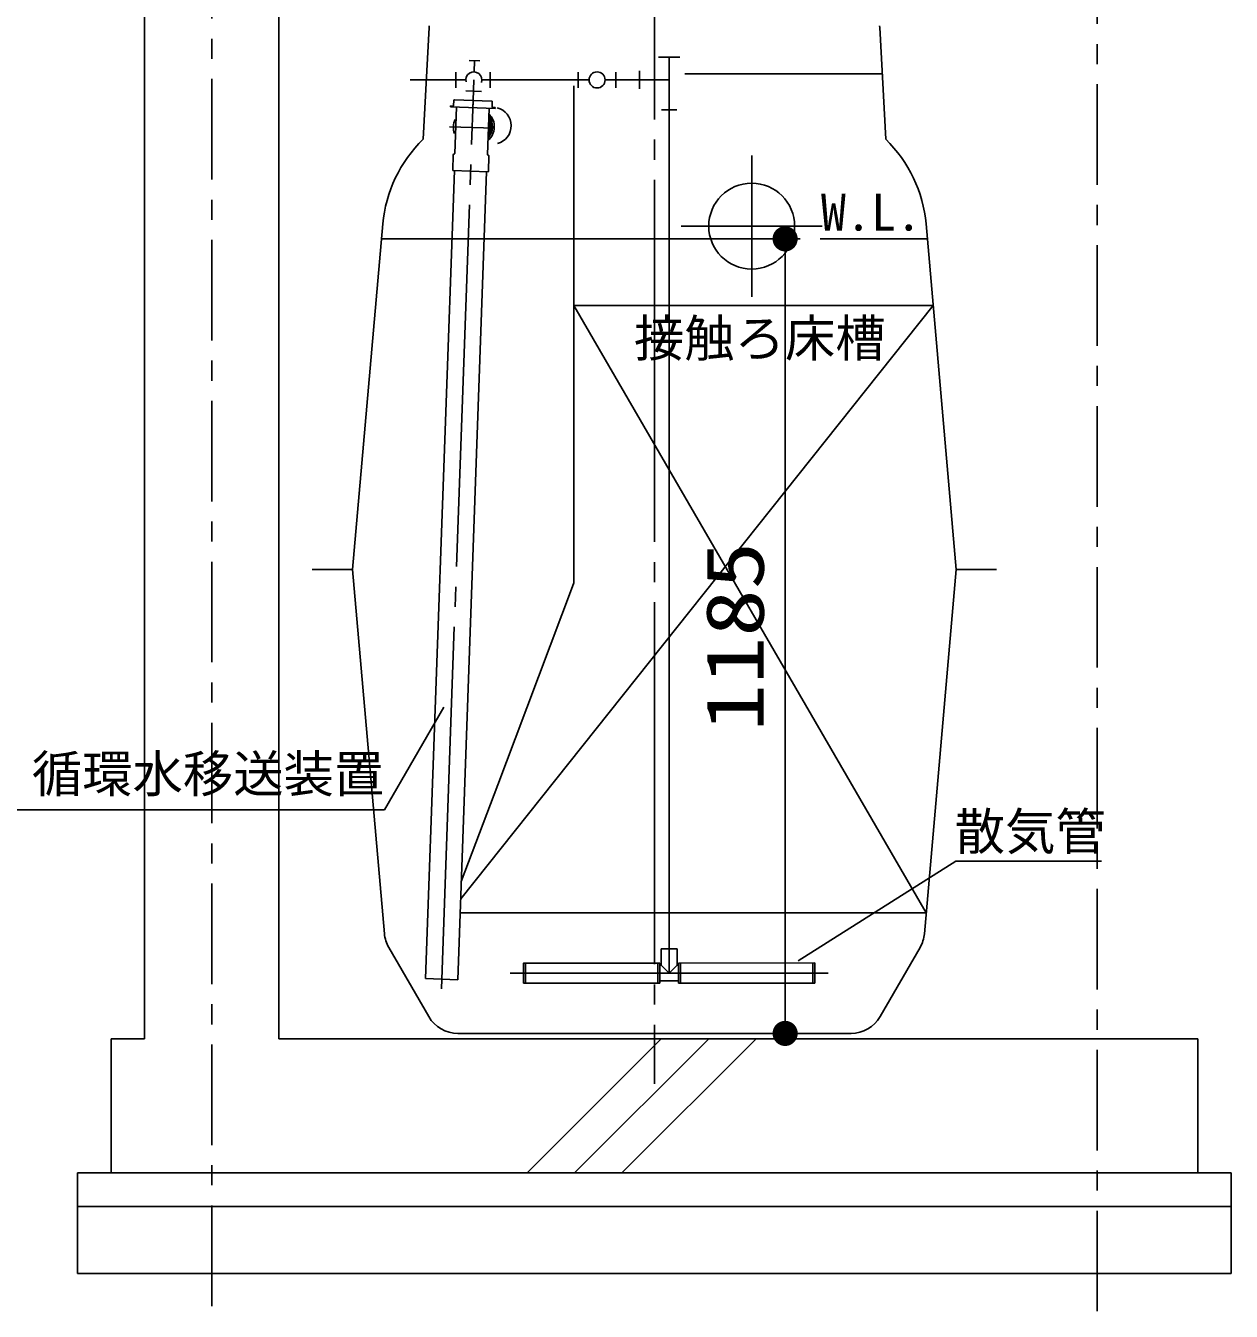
# Model space of a CAD drawing. Units: millimetres, scale not verified. Extents: x -8093 to 8093, y -5792 to 5792.
# Drawn here: x -1118 to 679, y -3506 to -1588 of the extents above; entities that cross this region are included whole.
import ezdxf
from ezdxf.enums import TextEntityAlignment as Align

# ---------------------------------------------------------------- set-up
doc = ezdxf.new("R2010")
doc.units = ezdxf.units.MM
doc.header["$LTSCALE"] = 30
for name, pattern in [('CHAIN1', [8, 5, -1, 1, -1]), ('LONG_CHAIN', [21, 18, -1, 1, -1]), ('LONG_DOUBLE_CHAIN', [21.8, 18, -1, 0.6, -0.6, 0.6, -1])]:
    doc.linetypes.add(name, pattern=pattern)
for name, color, linetype, lineweight in [('0-1_00クル-フ-0躯体', 3, 'Continuous', 25), ('0-2_00クル-フ-1機器', 2, 'Continuous', 25), ('0-3_00クル-フ-6寸法', 132, 'Continuous', 25)]:
    doc.layers.add(name, color=color, linetype=linetype, lineweight=lineweight)
doc.styles.add('ＭＳ ゴシック', font='')
doc.styles.get('ＭＳ ゴシック').set_extended_font_data('MS Gothic')

msp = doc.modelspace()

# ---------------------------------------------------------------- linework, layer by layer
at = {"layer": '0-1_00クル-フ-0躯体', "linetype": 'LONG_CHAIN'}
for p, q in [((-180.56, -1188.21), (-180.56, -3166.28)), ((-498.17, -3024.71), (-450.88, -1699.72)), ((-418.61, -1741.36), (-486.03, -1738.95)), ((-35.56, -1992.49), (-35.56, -1781.98)), ((-140.82, -1887.23), (69.69, -1887.23)), ((-158.56, -2965.24), (-158.56, -3001.24)), ((78.69, -3001.24), (-395.82, -3001.24))]:
    msp.add_line(p, q, dxfattribs=at)
at = {"layer": '0-1_00クル-フ-0躯体'}
for p, q in [((-516.6, -1591.11), (-525.34, -1757.78)), ((-516.36, -1588.36), (-516.6, -1591.11)), ((155.24, -1588.36), (155.48, -1591.11)), ((155.48, -1591.11), (164.21, -1757.78)), ((-440.68, -1640.85), (-456.86, -1640.27)), ((-449.36, -1657.24), (-448.77, -1640.56)), ((-174.69, -1635.05), (-142.44, -1635.05)), ((-158.56, -1635.05), (-158.56, -2965.24)), ((-476.45, -1657.59), (-476.45, -1680.88)), ((-425.58, -1657.59), (-425.58, -1680.88)), ((-293.99, -1657.59), (-293.99, -1680.88)), ((-238.02, -1657.59), (-238.02, -1680.88)), ((-202.98, -1655.74), (-202.98, -1682.72)), ((-202.98, -1655.74), (-202.98, -1682.72)), ((-202.98, -1657.59), (-202.98, -1680.88)), ((-135.27, -1660.19), (159.09, -1660.19)), ((-461.79, -1669.23), (-544.48, -1669.23)), ((-461.51, -1685.45), (-438.53, -1686.27)), ((-450.88, -1699.71), (-449.79, -1669.23)), ((-278, -1669.23), (-437.79, -1669.23)), ((-300.56, -2419.17), (-300.56, -1678.23)), ((-158.56, -1669.23), (-254.01, -1669.23)), ((-479.45, -1699.65), (-480.16, -1707.71)), ((-478.41, -1698.74), (-423.34, -1700.71)), ((-451.43, -1715.07), (-450.72, -1695.43)), ((-422.38, -1701.69), (-422.24, -1709.78)), ((-484.75, -1709.52), (-484.7, -1708.02)), ((-484.75, -1709.52), (-417.79, -1711.91)), ((-484.7, -1708.02), (-480.67, -1708.17)), ((-483.25, -1709.58), (-483.2, -1708.08)), ((-481.25, -1709.65), (-481.2, -1708.15)), ((-478.22, -1778.8), (-475.75, -1709.84)), ((-426.79, -1711.59), (-429.25, -1780.55)), ((-417.74, -1710.41), (-421.76, -1710.27)), ((-421.29, -1711.79), (-421.23, -1710.29)), ((-419.29, -1711.86), (-419.23, -1710.36)), ((-417.79, -1711.91), (-417.74, -1710.41)), ((-170.21, -1713.65), (-146.92, -1713.65)), ((-481.26, -1803.91), (-480.44, -1780.72)), ((-479.25, -1779.76), (-479.4, -1779.76)), ((-428.13, -1781.59), (-428.28, -1781.58)), ((-428, -1805.81), (-427.17, -1782.62)), ((-478.63, -1804.3), (-521.64, -3009.51)), ((-428.31, -1806.1), (-480.97, -1804.22)), ((-430.66, -1806.01), (-473.67, -3011.22)), ((-630.57, -2399.23), (-585.49, -1884.07)), ((269.44, -2399.23), (224.37, -1884.07)), ((235.01, -2005.74), (-469.36, -2890.62)), ((-300.56, -2005.74), (235.01, -2005.74)), ((-300.56, -2005.74), (224.64, -2911.24)), ((-630.57, -2399.23), (-690.56, -2399.23)), ((-630.57, -2399.23), (-583.04, -2942.49)), ((269.44, -2399.23), (221.91, -2942.49)), ((269.44, -2399.23), (329.44, -2399.23)), ((-388.23, -2651.8), (-301.14, -2420.69)), ((-300.56, -2419.17), (-301.14, -2420.69)), ((-582.74, -2757.58), (-590.74, -2757.58)), ((-470.1, -2911.24), (224.64, -2911.24)), ((-517, -3066.24), (-576.53, -2963.13)), ((-170.37, -2965.24), (-170.37, -2989.44)), ((-146.77, -2965.24), (-170.37, -2965.24)), ((-170.35, -2965.24), (-170.35, -2989.44)), ((-146.77, -2965.24), (-146.77, -2989.44)), ((155.87, -3066.24), (215.4, -2963.13)), ((-372.57, -2986.24), (-372.56, -3016.24)), ((-175.56, -3016.25), (-175.56, -2986.24)), ((-172.56, -3016.24), (-172.56, -2986.24)), ((-170.35, -2989.44), (-172.56, -2989.44)), ((-170.36, -2989.44), (-158.56, -3001.24)), ((-146.76, -2989.44), (-158.56, -3001.24)), ((-146.77, -2989.44), (-144.56, -2989.44)), ((-144.56, -3016.24), (-144.58, -2986.24)), ((-141.56, -3016.24), (-141.58, -2986.24)), ((55.44, -2986.13), (55.44, -3016.13)), ((-473.67, -3011.22), (-521.64, -3009.51)), ((-172.56, -3016.24), (-375.56, -3016.24)), ((-144.56, -3013.04), (-172.57, -3013.04)), ((-144.56, -3016.24), (58.44, -3016.13)), ((-473.7, -3091.24), (112.57, -3091.24))]:
    msp.add_line(p, q, dxfattribs=at)
at = {"layer": '0-1_00クル-フ-0躯体', "linetype": 'LONG_DOUBLE_CHAIN'}
msp.add_line((-587.43, -1906.23), (226.3, -1906.23), dxfattribs=at)
at = {"layer": '0-1_00クル-フ-0躯体', "color": 4}
for p, q in [((-494.41, -2604.79), (-582.74, -2757.58)), ((-590.74, -2757.58), (-1131.96, -2757.58)), ((276.9, -2834.28), (486.05, -2834.28))]:
    msp.add_line(p, q, dxfattribs=at)
at = {"layer": '0-1_00クル-フ-0躯体'}
for points in [[(-388.23, -2651.8), (-414.08, -2720.39), (-468.44, -2864.61)], [(33.83, -2983.19), (268.9, -2834.28), (276.9, -2834.28)], [(-172.56, -2986.24), (-375.57, -2986.24), (-375.56, -3016.24)], [(-144.58, -2986.24), (58.44, -2986.13), (58.44, -3016.13)]]:
    msp.add_lwpolyline(points, dxfattribs=at)
for centre, radius in [((-266.01, -1669.23), 12), ((-35.56, -1887.23), 64)]:
    msp.add_circle(centre, radius, dxfattribs=at)
for centre, radius, start, end in [((-449.79, -1669.23), 12, 341.3122, 194.5998), ((-478.45, -1699.74), 1, 87.956, 174.956), ((-423.38, -1701.71), 1, 0.956, 87.956), ((-480.65, -1707.67), 0.5, 267.956, 354.956), ((-421.74, -1709.77), 0.5, 180.956, 267.956), ((-421.59, -1737.49), 27.5, 284.82973, 76.43845), ((-453.57, -1740.1), 26.65, 153.78354, 200.12846), ((-452.32, -1740.16), 26.65, 334.78354, 21.12846), ((-386.26, -1901.5), 200, 134.06067, 175), ((25.13, -1901.5), 200, 5, 45.93933), ((-479.44, -1780.76), 1, 87.956, 177.956), ((-479.21, -1778.76), 1, 267.956, 357.956), ((-428.25, -1780.58), 1, 177.956, 267.956), ((-428.17, -1782.59), 1, 357.956, 87.956), ((-480.96, -1803.92), 0.3, 177.956, 267.956), ((-428.3, -1805.8), 0.3, 267.956, 357.956), ((-533.23, -2938.13), 50, 185, 210), ((172.1, -2938.13), 50, 330, 355), ((-473.7, -3041.24), 50, 210, 270), ((112.57, -3041.24), 50, 270, 330)]:
    msp.add_arc(centre, radius, start, end, dxfattribs=at)
for centre, major_axis, start_param, end_param in [((-445.72, -1739.14), (3.46, 26.43), 3.9810078, 5.6341905), ((-448.62, -1738.76), (3.46, 26.43), 4.1420376, 5.4546142), ((-448.62, -1738.76), (3.18, 24.29), 4.2636504, 5.3346771)]:
    msp.add_ellipse(centre, major_axis=major_axis, ratio=0.994339, start_param=start_param, end_param=end_param, dxfattribs=at)
at = {"layer": '0-2_00クル-フ-1機器', "linetype": 'CHAIN1'}
for p, q in [((-840.56, -3497.81), (-840.56, -1208.75)), ((479.44, -3505.67), (479.44, -1208.75))]:
    msp.add_line(p, q, dxfattribs=at)
at = {"layer": '0-2_00クル-フ-1機器'}
for p, q in [((-940.56, -3099.23), (-940.56, -1449.23)), ((-740.56, -3099.23), (-740.56, -1449.23)), ((-990.56, -3099.23), (-990.56, -3299.23)), ((-990.56, -3099.23), (-940.56, -3099.23)), ((-740.56, -3099.23), (629.44, -3099.23)), ((-370.33, -3299.23), (-170.33, -3099.23)), ((-299.61, -3299.23), (-99.61, -3099.23)), ((-228.9, -3299.23), (-28.9, -3099.23)), ((629.44, -3099.23), (629.44, -3299.23)), ((-1040.56, -3299.23), (-1040.56, -3449.23)), ((-1040.56, -3299.23), (679.44, -3299.23)), ((679.44, -3299.23), (679.44, -3449.23)), ((-1040.56, -3349.23), (679.44, -3349.23)), ((-1040.56, -3449.23), (679.44, -3449.23))]:
    msp.add_line(p, q, dxfattribs=at)
at = {"layer": '0-3_00クル-フ-6寸法', "color": 4}
for p, q in [((-105.68, -1906.23), (14.32, -1906.23)), ((14.32, -1906.23), (14.32, -3091.24)), ((-105.68, -3091.24), (14.32, -3091.24))]:
    msp.add_line(p, q, dxfattribs=at)
at = {"layer": '0-3_00クル-フ-6寸法'}
for points in [[(14.32, -1906.23), (-2.64, -1898.25), (-1.51, -1896.19)], [(14.32, -1906.23), (-1.51, -1896.19), (-0.13, -1894.28)], [(14.32, -1906.23), (-0.13, -1894.28), (1.49, -1892.56)], [(14.32, -1906.23), (1.49, -1892.56), (3.3, -1891.06)], [(14.32, -1906.23), (3.3, -1891.06), (5.29, -1889.8)], [(14.32, -1906.23), (5.29, -1889.8), (7.42, -1888.8)], [(14.32, -1906.23), (7.42, -1888.8), (9.66, -1888.07)], [(14.32, -1906.23), (9.66, -1888.07), (11.97, -1887.63)], [(14.32, -1906.23), (11.97, -1887.63), (14.32, -1887.48)], [(14.32, -1906.23), (14.32, -1887.48), (16.67, -1887.63)], [(14.32, -1906.23), (16.67, -1887.63), (18.99, -1888.07)], [(14.32, -1906.23), (18.99, -1888.07), (21.22, -1888.8)], [(14.32, -1906.23), (21.22, -1888.8), (23.35, -1889.8)], [(14.32, -1906.23), (23.35, -1889.8), (25.34, -1891.06)], [(14.32, -1906.23), (25.34, -1891.06), (27.16, -1892.56)], [(14.32, -1906.23), (27.16, -1892.56), (28.77, -1894.28)], [(14.32, -1906.23), (28.77, -1894.28), (30.15, -1896.19)], [(14.32, -1906.23), (30.15, -1896.19), (31.29, -1898.25)], [(14.32, -1906.23), (-4.39, -1905.06), (-4.1, -1902.72)], [(14.32, -1906.23), (-4.39, -1907.41), (-4.39, -1905.06)], [(14.32, -1906.23), (-4.1, -1909.75), (-4.39, -1907.41)], [(14.32, -1906.23), (-4.1, -1902.72), (-3.51, -1900.44)], [(14.32, -1906.23), (-3.51, -1912.03), (-4.1, -1909.75)], [(14.32, -1906.23), (-3.51, -1900.44), (-2.64, -1898.25)], [(14.32, -1906.23), (-2.64, -1914.22), (-3.51, -1912.03)], [(14.32, -1906.23), (-1.51, -1916.28), (-2.64, -1914.22)], [(14.32, -1906.23), (-0.13, -1918.18), (-1.51, -1916.28)], [(14.32, -1906.23), (1.49, -1919.9), (-0.13, -1918.18)], [(14.32, -1906.23), (3.3, -1921.4), (1.49, -1919.9)], [(14.32, -1906.23), (5.29, -1922.66), (3.3, -1921.4)], [(14.32, -1906.23), (7.42, -1923.67), (5.29, -1922.66)], [(14.32, -1906.23), (9.66, -1924.39), (7.42, -1923.67)], [(14.32, -1906.23), (11.97, -1924.83), (9.66, -1924.39)], [(14.32, -1906.23), (14.32, -1924.98), (11.97, -1924.83)], [(14.32, -1906.23), (31.29, -1898.25), (32.15, -1900.44)], [(14.32, -1906.23), (32.15, -1900.44), (32.74, -1902.72)], [(14.32, -1906.23), (32.74, -1902.72), (33.04, -1905.06)], [(14.32, -1906.23), (33.04, -1905.06), (33.04, -1907.41)], [(14.32, -1906.23), (16.67, -1924.83), (14.32, -1924.98)], [(14.32, -1906.23), (18.99, -1924.39), (16.67, -1924.83)], [(14.32, -1906.23), (21.22, -1923.67), (18.99, -1924.39)], [(14.32, -1906.23), (23.35, -1922.66), (21.22, -1923.67)], [(14.32, -1906.23), (25.34, -1921.4), (23.35, -1922.66)], [(14.32, -1906.23), (27.16, -1919.9), (25.34, -1921.4)], [(14.32, -1906.23), (28.77, -1918.18), (27.16, -1919.9)], [(14.32, -1906.23), (30.15, -1916.28), (28.77, -1918.18)], [(14.32, -1906.23), (31.29, -1914.22), (30.15, -1916.28)], [(14.32, -1906.23), (32.15, -1912.03), (31.29, -1914.22)], [(14.32, -1906.23), (32.74, -1909.75), (32.15, -1912.03)], [(14.32, -1906.23), (33.04, -1907.41), (32.74, -1909.75)], [(14.32, -3091.24), (-4.1, -3087.72), (-3.51, -3085.44)], [(14.32, -3091.24), (-3.51, -3085.44), (-2.64, -3083.25)], [(14.32, -3091.24), (-2.64, -3083.25), (-1.51, -3081.19)], [(14.32, -3091.24), (-1.51, -3081.19), (-0.13, -3079.28)], [(14.32, -3091.24), (-0.13, -3079.28), (1.49, -3077.57)], [(14.32, -3091.24), (1.49, -3077.57), (3.3, -3076.07)], [(14.32, -3091.24), (3.3, -3076.07), (5.29, -3074.81)], [(14.32, -3091.24), (5.29, -3074.81), (7.42, -3073.8)], [(14.32, -3091.24), (7.42, -3073.8), (9.66, -3073.08)], [(14.32, -3091.24), (9.66, -3073.08), (11.97, -3072.63)], [(14.32, -3091.24), (11.97, -3072.63), (14.32, -3072.49)], [(14.32, -3091.24), (14.32, -3072.49), (16.67, -3072.63)], [(14.32, -3091.24), (16.67, -3072.63), (18.99, -3073.08)], [(14.32, -3091.24), (18.99, -3073.08), (21.22, -3073.8)], [(14.32, -3091.24), (21.22, -3073.8), (23.35, -3074.81)], [(14.32, -3091.24), (23.35, -3074.81), (25.34, -3076.07)], [(14.32, -3091.24), (25.34, -3076.07), (27.16, -3077.57)], [(14.32, -3091.24), (27.16, -3077.57), (28.77, -3079.28)], [(14.32, -3091.24), (28.77, -3079.28), (30.15, -3081.19)], [(14.32, -3091.24), (30.15, -3081.19), (31.29, -3083.25)], [(14.32, -3091.24), (31.29, -3083.25), (32.15, -3085.44)], [(14.32, -3091.24), (32.15, -3085.44), (32.74, -3087.72)], [(14.32, -3091.24), (-4.39, -3090.06), (-4.1, -3087.72)], [(14.32, -3091.24), (-4.39, -3092.41), (-4.39, -3090.06)], [(14.32, -3091.24), (-4.1, -3094.75), (-4.39, -3092.41)], [(14.32, -3091.24), (-3.51, -3097.03), (-4.1, -3094.75)], [(14.32, -3091.24), (-2.64, -3099.22), (-3.51, -3097.03)], [(14.32, -3091.24), (-1.51, -3101.28), (-2.64, -3099.22)], [(14.32, -3091.24), (-0.13, -3103.19), (-1.51, -3101.28)], [(14.32, -3091.24), (1.49, -3104.9), (-0.13, -3103.19)], [(14.32, -3091.24), (3.3, -3106.41), (1.49, -3104.9)], [(14.32, -3091.24), (5.29, -3107.67), (3.3, -3106.41)], [(14.32, -3091.24), (7.42, -3108.67), (5.29, -3107.67)], [(14.32, -3091.24), (9.66, -3109.4), (7.42, -3108.67)], [(14.32, -3091.24), (11.97, -3109.84), (9.66, -3109.4)], [(14.32, -3091.24), (14.32, -3109.99), (11.97, -3109.84)], [(14.32, -3091.24), (32.74, -3087.72), (33.04, -3090.06)], [(14.32, -3091.24), (33.04, -3090.06), (33.04, -3092.41)], [(14.32, -3091.24), (16.67, -3109.84), (14.32, -3109.99)], [(14.32, -3091.24), (18.99, -3109.4), (16.67, -3109.84)], [(14.32, -3091.24), (21.22, -3108.67), (18.99, -3109.4)], [(14.32, -3091.24), (23.35, -3107.67), (21.22, -3108.67)], [(14.32, -3091.24), (25.34, -3106.41), (23.35, -3107.67)], [(14.32, -3091.24), (27.16, -3104.9), (25.34, -3106.41)], [(14.32, -3091.24), (28.77, -3103.19), (27.16, -3104.9)], [(14.32, -3091.24), (30.15, -3101.28), (28.77, -3103.19)], [(14.32, -3091.24), (31.29, -3099.22), (30.15, -3101.28)], [(14.32, -3091.24), (32.15, -3097.03), (31.29, -3099.22)], [(14.32, -3091.24), (32.74, -3094.75), (32.15, -3097.03)], [(14.32, -3091.24), (33.04, -3092.41), (32.74, -3094.75)]]:
    msp.add_solid(points, dxfattribs=at)

# ---------------------------------------------------------------- texts
at = {"layer": '0-1_00クル-フ-0躯体', "color": 4, "style": 'ＭＳ ゴシック'}
for s, p in [('W.L.', (67.62, -1910.35)), ('接触ろ床槽', (-210.93, -2098.4)), ('循環水移送装置', (-1108.6, -2748.14)), ('散気管', (267.28, -2833.95))]:
    msp.add_text(s, height=54.99, dxfattribs=at).set_placement(p, align=Align.BOTTOM_LEFT)
at = {"layer": '0-3_00クル-フ-6寸法', "color": 3, "style": 'ＭＳ ゴシック', "width": 1.2}
msp.add_text('1185', height=86.66, rotation=90, dxfattribs=at).set_placement((8.48, -2641.02), align=Align.BOTTOM_LEFT)

doc.saveas('drawing.dxf')
